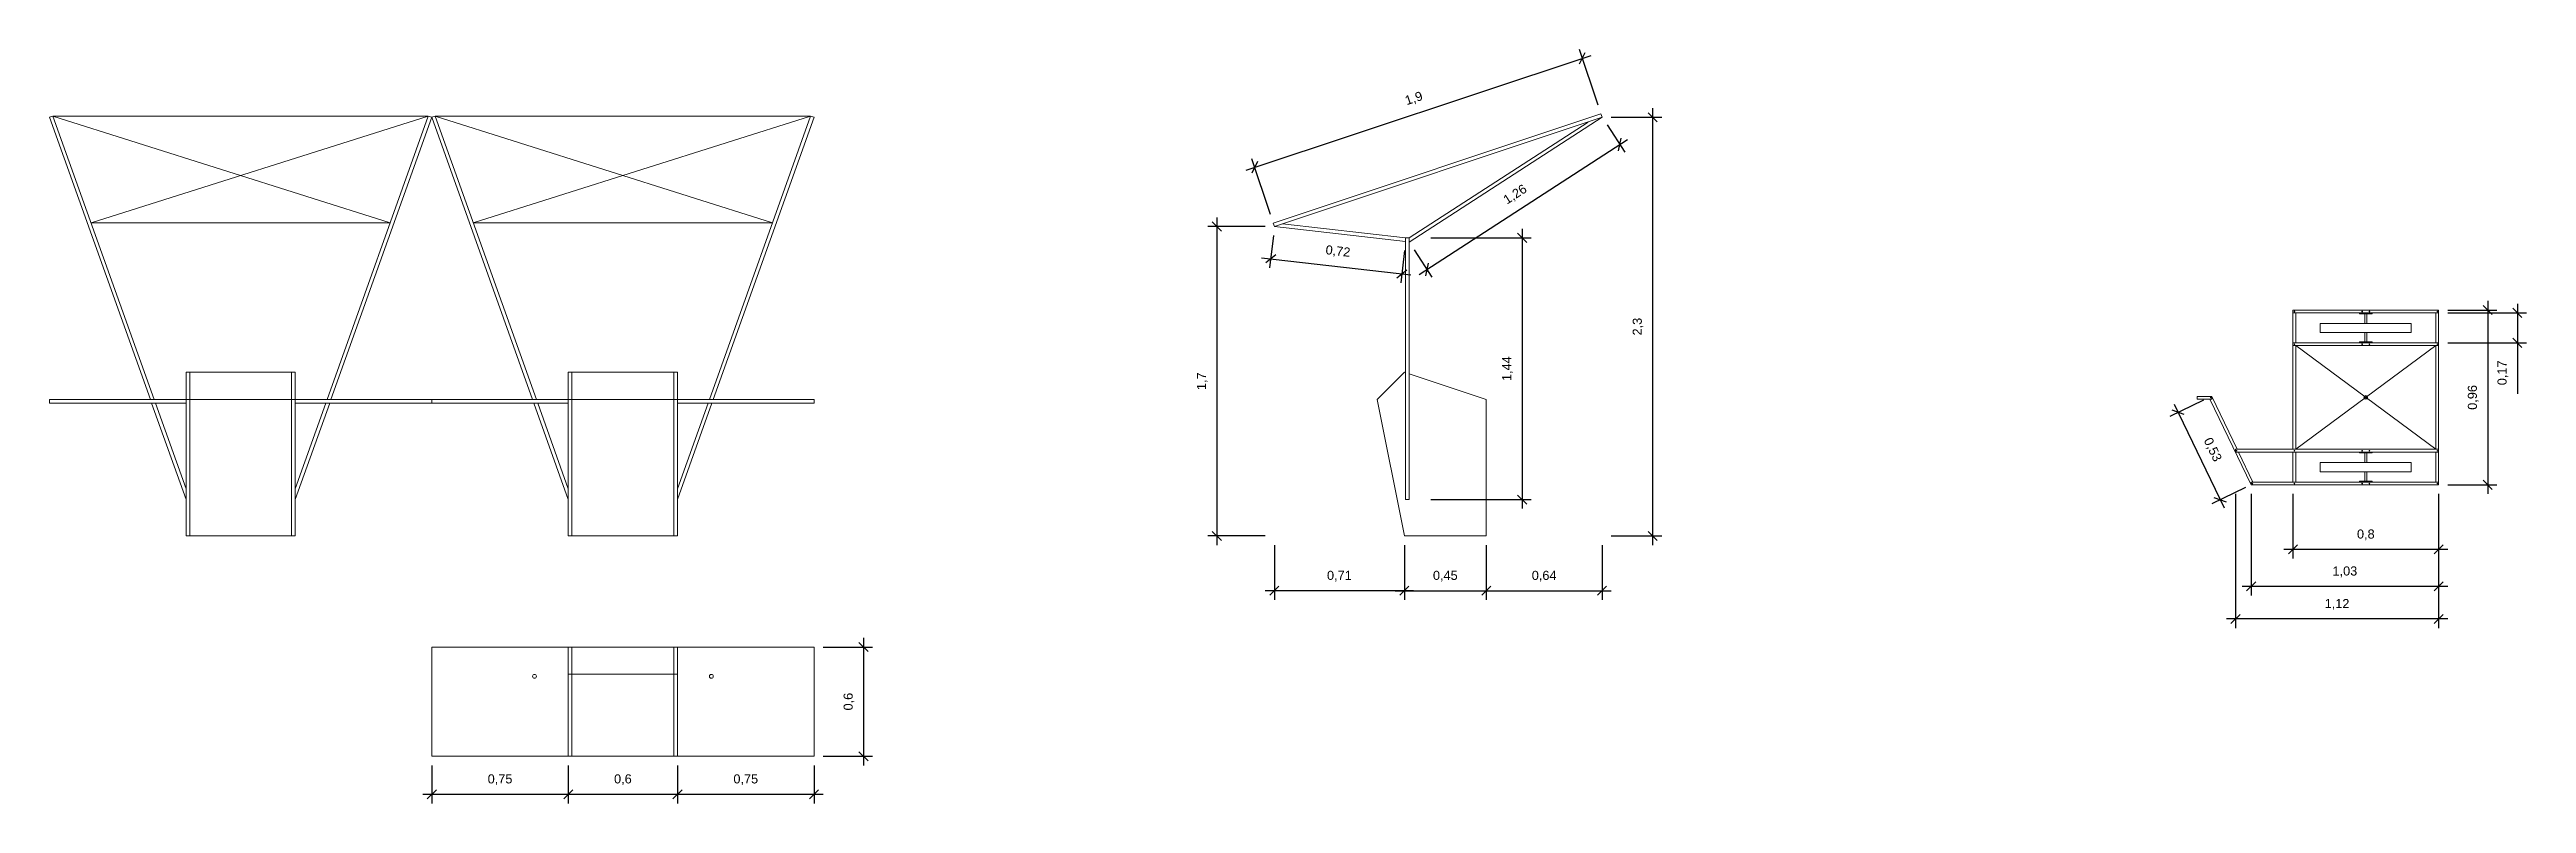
# Model space of a CAD drawing. Header units: metres. Extents: x 5476 to 5489.6, y 953.4 to 957.6.
import ezdxf

# ---------------------------------------------------------------- set-up
doc = ezdxf.new("R2010")
doc.units = ezdxf.units.M
doc.layers.add('Z_cotas', color=9, linetype='Continuous', lineweight=5, true_color=0x808080)
doc.layers.add('Z_proyeccion', color=7, linetype='Continuous', lineweight=5)
doc.styles.get("Standard").update_dxf_attribs({"font": 'arial.ttf'})
doc.dimstyles.new('Lucia', dxfattribs={"dimtxt": 0.05, "dimasz": 0.05, "dimexe": 0.05, "dimexo": 0.05, "dimgap": 0.05, "dimtad": 1, "dimtxsty": 'Standard', "dimblk": 'OBLIQUE', "dimcen": 0.05, "dimdle": 0.05, "dimadec": 0, "dimazin": 0, "dimtfac": 1, "dimtmove": 0, "dimatfit": 3, "dimldrblk": 'OBLIQUE', "dimfxl": 1, "dimarcsym": 0})

# ---------------------------------------------------------------- blocks, each defined once
blk = doc.blocks.new('_Oblique')
at = {"color": 0, "linetype": 'ByBlock', "lineweight": -2}
blk.add_line((-0.5, -0.5), (0.5, 0.5), dxfattribs=at)
blk = doc.blocks.new('*D2')
at = {"layer": 'Defpoints', "color": 0, "transparency": 16777216}
for p in [(5484.554, 957.179), (5484.554, 954.879), (5484.832, 954.879)]:
    blk.add_point(p, dxfattribs=at)
at = {"layer": 'Z_cotas', "color": 0, "lineweight": -2, "transparency": 16777216}
for p, q in [((5484.604, 957.179), (5484.882, 957.179)), ((5484.832, 957.229), (5484.832, 954.829)), ((5484.604, 954.879), (5484.882, 954.879))]:
    blk.add_line(p, q, dxfattribs=at)
at = {"layer": 'Z_cotas', "color": 0, "lineweight": -2, "transparency": 16777216, "xscale": 0.05, "yscale": 0.05, "zscale": 0.05}
for p, rotation in [((5484.832, 957.179), 90), ((5484.832, 954.879), 270)]:
    blk.add_blockref('_Oblique', p, dxfattribs=dict(at, rotation=rotation))
at = {"layer": 'Z_cotas', "color": 0, "transparency": 16777216, "insert": (5484.752, 956.029), "char_height": 0.05, "attachment_point": 5, "rotation": 90}
blk.add_mtext('2,3', dxfattribs=at)
blk = doc.blocks.new('*D3')
at = {"layer": 'Defpoints', "color": 0, "transparency": 16777216}
for p in [(5482.754, 956.579), (5482.438, 954.879), (5482.754, 954.879)]:
    blk.add_point(p, dxfattribs=at)
at = {"layer": 'Z_cotas', "color": 0, "lineweight": -2, "transparency": 16777216}
for p, q in [((5482.438, 956.629), (5482.438, 954.829)), ((5482.704, 956.579), (5482.388, 956.579)), ((5482.704, 954.879), (5482.388, 954.879))]:
    blk.add_line(p, q, dxfattribs=at)
at = {"layer": 'Z_cotas', "color": 0, "lineweight": -2, "transparency": 16777216, "xscale": 0.05, "yscale": 0.05, "zscale": 0.05}
for p, rotation in [((5482.438, 956.579), 90), ((5482.438, 954.879), 270)]:
    blk.add_blockref('_Oblique', p, dxfattribs=dict(at, rotation=rotation))
at = {"layer": 'Z_cotas', "color": 0, "transparency": 16777216, "insert": (5482.358, 955.729), "char_height": 0.05, "attachment_point": 5, "rotation": 90}
blk.add_mtext('1,7', dxfattribs=at)
blk = doc.blocks.new('*D4')
at = {"layer": 'Defpoints', "color": 0, "transparency": 16777216}
for p in [(5483.468, 954.879), (5483.918, 954.879), (5483.918, 954.578)]:
    blk.add_point(p, dxfattribs=at)
at = {"layer": 'Z_cotas', "color": 0, "lineweight": -2, "transparency": 16777216}
for p, q in [((5483.468, 954.829), (5483.468, 954.528)), ((5483.918, 954.829), (5483.918, 954.528)), ((5483.418, 954.578), (5483.968, 954.578))]:
    blk.add_line(p, q, dxfattribs=at)
at = {"layer": 'Z_cotas', "color": 0, "lineweight": -2, "transparency": 16777216, "xscale": 0.05, "yscale": 0.05, "zscale": 0.05, "rotation": 180}
blk.add_blockref('_Oblique', (5483.468, 954.578), dxfattribs=at)
at = {"layer": 'Z_cotas', "color": 0, "lineweight": -2, "transparency": 16777216, "xscale": 0.05, "yscale": 0.05, "zscale": 0.05}
blk.add_blockref('_Oblique', (5483.918, 954.578), dxfattribs=at)
at = {"layer": 'Z_cotas', "color": 0, "transparency": 16777216, "insert": (5483.693, 954.658), "char_height": 0.05, "attachment_point": 5}
blk.add_mtext('0,45', dxfattribs=at)
blk = doc.blocks.new('*D5')
at = {"layer": 'Defpoints', "color": 0, "transparency": 16777216}
for p in [(5488.12, 955.16), (5489.15, 955.16), (5488.12, 954.602)]:
    blk.add_point(p, dxfattribs=at)
at = {"layer": 'Z_cotas', "color": 0, "lineweight": -2, "transparency": 16777216}
for p, q in [((5488.12, 955.11), (5488.12, 954.552)), ((5489.15, 955.11), (5489.15, 954.552)), ((5489.2, 954.602), (5488.07, 954.602))]:
    blk.add_line(p, q, dxfattribs=at)
at = {"layer": 'Z_cotas', "color": 0, "lineweight": -2, "transparency": 16777216, "xscale": 0.05, "yscale": 0.05, "zscale": 0.05, "rotation": 180}
blk.add_blockref('_Oblique', (5488.12, 954.602), dxfattribs=at)
at = {"layer": 'Z_cotas', "color": 0, "lineweight": -2, "transparency": 16777216, "xscale": 0.05, "yscale": 0.05, "zscale": 0.05}
blk.add_blockref('_Oblique', (5489.15, 954.602), dxfattribs=at)
at = {"layer": 'Z_cotas', "color": 0, "transparency": 16777216, "insert": (5488.635, 954.682), "char_height": 0.05, "attachment_point": 5}
blk.add_mtext('1,03', dxfattribs=at)
blk = doc.blocks.new('*D6')
at = {"layer": 'Defpoints', "color": 0, "transparency": 16777216}
for p in [(5488.034, 955.16), (5489.15, 955.16), (5488.034, 954.423)]:
    blk.add_point(p, dxfattribs=at)
at = {"layer": 'Z_cotas', "color": 0, "lineweight": -2, "transparency": 16777216}
for p, q in [((5488.034, 955.11), (5488.034, 954.373)), ((5489.15, 955.11), (5489.15, 954.373)), ((5489.2, 954.423), (5487.984, 954.423))]:
    blk.add_line(p, q, dxfattribs=at)
at = {"layer": 'Z_cotas', "color": 0, "lineweight": -2, "transparency": 16777216, "xscale": 0.05, "yscale": 0.05, "zscale": 0.05, "rotation": 180}
blk.add_blockref('_Oblique', (5488.034, 954.423), dxfattribs=at)
at = {"layer": 'Z_cotas', "color": 0, "lineweight": -2, "transparency": 16777216, "xscale": 0.05, "yscale": 0.05, "zscale": 0.05}
blk.add_blockref('_Oblique', (5489.15, 954.423), dxfattribs=at)
at = {"layer": 'Z_cotas', "color": 0, "transparency": 16777216, "insert": (5488.592, 954.503), "char_height": 0.05, "attachment_point": 5}
blk.add_mtext('1,12', dxfattribs=at)
blk = doc.blocks.new('*D7')
at = {"layer": 'Defpoints', "color": 0, "transparency": 16777216}
for p in [(5489.15, 956.12), (5489.15, 955.16), (5489.42, 955.16)]:
    blk.add_point(p, dxfattribs=at)
at = {"layer": 'Z_cotas', "color": 0, "lineweight": -2, "transparency": 16777216}
for p, q in [((5489.2, 956.12), (5489.47, 956.12)), ((5489.42, 956.17), (5489.42, 955.11)), ((5489.2, 955.16), (5489.47, 955.16))]:
    blk.add_line(p, q, dxfattribs=at)
at = {"layer": 'Z_cotas', "color": 0, "lineweight": -2, "transparency": 16777216, "xscale": 0.05, "yscale": 0.05, "zscale": 0.05}
for p, rotation in [((5489.42, 956.12), 90), ((5489.42, 955.16), 270)]:
    blk.add_blockref('_Oblique', p, dxfattribs=dict(at, rotation=rotation))
at = {"layer": 'Z_cotas', "color": 0, "transparency": 16777216, "insert": (5489.34, 955.64), "char_height": 0.05, "attachment_point": 5, "rotation": 90}
blk.add_mtext('0,96', dxfattribs=at)
blk = doc.blocks.new('*D8')
at = {"layer": 'Defpoints', "color": 0, "transparency": 16777216}
for p in [(5489.15, 956.105), (5489.15, 955.94), (5489.583, 955.94)]:
    blk.add_point(p, dxfattribs=at)
at = {"layer": 'Z_cotas', "color": 0, "lineweight": -2, "transparency": 16777216}
for p, q in [((5489.2, 956.105), (5489.633, 956.105)), ((5489.583, 956.155), (5489.583, 955.94)), ((5489.2, 955.94), (5489.633, 955.94)), ((5489.583, 955.94), (5489.583, 955.66))]:
    blk.add_line(p, q, dxfattribs=at)
at = {"layer": 'Z_cotas', "color": 0, "lineweight": -2, "transparency": 16777216, "xscale": 0.05, "yscale": 0.05, "zscale": 0.05}
for p, rotation in [((5489.583, 956.105), 90), ((5489.583, 955.94), 270)]:
    blk.add_blockref('_Oblique', p, dxfattribs=dict(at, rotation=rotation))
at = {"layer": 'Z_cotas', "color": 0, "transparency": 16777216, "insert": (5489.503, 955.775), "char_height": 0.05, "attachment_point": 5, "rotation": 90}
blk.add_mtext('0,17', dxfattribs=at)
blk = doc.blocks.new('*D9')
at = {"layer": 'Defpoints', "color": 0, "transparency": 16777216}
for p in [(5487.904, 955.646), (5488.134, 955.166), (5487.949, 955.078)]:
    blk.add_point(p, dxfattribs=at)
at = {"layer": 'Z_cotas', "color": 0, "lineweight": -2, "transparency": 16777216}
for p, q in [((5487.859, 955.625), (5487.674, 955.536)), ((5487.698, 955.603), (5487.971, 955.033)), ((5488.089, 955.145), (5487.904, 955.056))]:
    blk.add_line(p, q, dxfattribs=at)
at = {"layer": 'Z_cotas', "color": 0, "lineweight": -2, "transparency": 16777216, "xscale": 0.05, "yscale": 0.05, "zscale": 0.05}
for p, rotation in [((5487.719, 955.558), 115.6021875515645), ((5487.949, 955.078), 295.6021875515645)]:
    blk.add_blockref('_Oblique', p, dxfattribs=dict(at, rotation=rotation))
at = {"layer": 'Z_cotas', "color": 0, "transparency": 16777216, "insert": (5487.906, 955.352), "char_height": 0.05, "attachment_point": 5, "rotation": 295.6022}
blk.add_mtext('0,53', dxfattribs=at)
blk = doc.blocks.new('*D10')
at = {"layer": 'Defpoints', "color": 0, "transparency": 16777216}
for p in [(5488.35, 955.16), (5489.15, 955.16), (5488.35, 954.805)]:
    blk.add_point(p, dxfattribs=at)
at = {"layer": 'Z_cotas', "color": 0, "lineweight": -2, "transparency": 16777216}
for p, q in [((5488.35, 955.11), (5488.35, 954.755)), ((5489.15, 955.11), (5489.15, 954.755)), ((5489.2, 954.805), (5488.3, 954.805))]:
    blk.add_line(p, q, dxfattribs=at)
at = {"layer": 'Z_cotas', "color": 0, "lineweight": -2, "transparency": 16777216, "xscale": 0.05, "yscale": 0.05, "zscale": 0.05}
for p, rotation in [((5488.35, 954.805), 180.0000000000082), ((5489.15, 954.805), 8.15347789284715e-12)]:
    blk.add_blockref('_Oblique', p, dxfattribs=dict(at, rotation=rotation))
at = {"layer": 'Z_cotas', "color": 0, "transparency": 16777216, "insert": (5488.75, 954.885), "char_height": 0.05, "attachment_point": 5}
blk.add_mtext('0,8', dxfattribs=at)
blk = doc.blocks.new('*D12')
at = {"layer": 'Defpoints', "color": 0, "transparency": 16777216}
for p in [(5478.125, 953.669), (5478.875, 953.669), (5478.875, 953.46)]:
    blk.add_point(p, dxfattribs=at)
at = {"layer": 'Z_cotas', "color": 0, "lineweight": -2, "transparency": 16777216}
for p, q in [((5478.125, 953.619), (5478.125, 953.41)), ((5478.875, 953.619), (5478.875, 953.41)), ((5478.075, 953.46), (5478.925, 953.46))]:
    blk.add_line(p, q, dxfattribs=at)
at = {"layer": 'Z_cotas', "color": 0, "lineweight": -2, "transparency": 16777216, "xscale": 0.05, "yscale": 0.05, "zscale": 0.05, "rotation": 180}
blk.add_blockref('_Oblique', (5478.125, 953.46), dxfattribs=at)
at = {"layer": 'Z_cotas', "color": 0, "lineweight": -2, "transparency": 16777216, "xscale": 0.05, "yscale": 0.05, "zscale": 0.05}
blk.add_blockref('_Oblique', (5478.875, 953.46), dxfattribs=at)
at = {"layer": 'Z_cotas', "color": 0, "transparency": 16777216, "insert": (5478.5, 953.54), "char_height": 0.05, "attachment_point": 5}
blk.add_mtext('0,75', dxfattribs=at)
blk = doc.blocks.new('*D13')
at = {"layer": 'Defpoints', "color": 0, "transparency": 16777216}
for p in [(5478.875, 953.669), (5479.475, 953.669), (5479.475, 953.46)]:
    blk.add_point(p, dxfattribs=at)
at = {"layer": 'Z_cotas', "color": 0, "lineweight": -2, "transparency": 16777216}
for p, q in [((5478.875, 953.619), (5478.875, 953.41)), ((5479.475, 953.619), (5479.475, 953.41)), ((5478.825, 953.46), (5479.525, 953.46))]:
    blk.add_line(p, q, dxfattribs=at)
at = {"layer": 'Z_cotas', "color": 0, "lineweight": -2, "transparency": 16777216, "xscale": 0.05, "yscale": 0.05, "zscale": 0.05, "rotation": 180}
blk.add_blockref('_Oblique', (5478.875, 953.46), dxfattribs=at)
at = {"layer": 'Z_cotas', "color": 0, "lineweight": -2, "transparency": 16777216, "xscale": 0.05, "yscale": 0.05, "zscale": 0.05}
blk.add_blockref('_Oblique', (5479.475, 953.46), dxfattribs=at)
at = {"layer": 'Z_cotas', "color": 0, "transparency": 16777216, "insert": (5479.175, 953.54), "char_height": 0.05, "attachment_point": 5}
blk.add_mtext('0,6', dxfattribs=at)
blk = doc.blocks.new('*D14')
at = {"layer": 'Defpoints', "color": 0, "transparency": 16777216}
for p in [(5479.475, 953.669), (5480.225, 953.669), (5480.225, 953.46)]:
    blk.add_point(p, dxfattribs=at)
at = {"layer": 'Z_cotas', "color": 0, "lineweight": -2, "transparency": 16777216}
for p, q in [((5479.475, 953.619), (5479.475, 953.41)), ((5480.225, 953.619), (5480.225, 953.41)), ((5479.425, 953.46), (5480.275, 953.46))]:
    blk.add_line(p, q, dxfattribs=at)
at = {"layer": 'Z_cotas', "color": 0, "lineweight": -2, "transparency": 16777216, "xscale": 0.05, "yscale": 0.05, "zscale": 0.05, "rotation": 180}
blk.add_blockref('_Oblique', (5479.475, 953.46), dxfattribs=at)
at = {"layer": 'Z_cotas', "color": 0, "lineweight": -2, "transparency": 16777216, "xscale": 0.05, "yscale": 0.05, "zscale": 0.05}
blk.add_blockref('_Oblique', (5480.225, 953.46), dxfattribs=at)
at = {"layer": 'Z_cotas', "color": 0, "transparency": 16777216, "insert": (5479.85, 953.54), "char_height": 0.05, "attachment_point": 5}
blk.add_mtext('0,75', dxfattribs=at)
blk = doc.blocks.new('*D15')
at = {"layer": 'Defpoints', "color": 0, "transparency": 16777216}
for p in [(5480.225, 954.269), (5480.225, 953.669), (5480.497, 953.669)]:
    blk.add_point(p, dxfattribs=at)
at = {"layer": 'Z_cotas', "color": 0, "lineweight": -2, "transparency": 16777216}
for p, q in [((5480.497, 954.319), (5480.497, 953.619)), ((5480.275, 954.269), (5480.547, 954.269)), ((5480.275, 953.669), (5480.547, 953.669))]:
    blk.add_line(p, q, dxfattribs=at)
at = {"layer": 'Z_cotas', "color": 0, "lineweight": -2, "transparency": 16777216, "xscale": 0.05, "yscale": 0.05, "zscale": 0.05}
for p, rotation in [((5480.497, 954.269), 90), ((5480.497, 953.669), 270)]:
    blk.add_blockref('_Oblique', p, dxfattribs=dict(at, rotation=rotation))
at = {"layer": 'Z_cotas', "color": 0, "transparency": 16777216, "insert": (5480.417, 953.969), "char_height": 0.05, "attachment_point": 5, "rotation": 90}
blk.add_mtext('0,6', dxfattribs=at)
blk = doc.blocks.new('*D16')
at = {"layer": 'Defpoints', "color": 0, "transparency": 16777216}
for p in [(5483.918, 954.879), (5484.554, 954.879), (5484.554, 954.578)]:
    blk.add_point(p, dxfattribs=at)
at = {"layer": 'Z_cotas', "color": 0, "lineweight": -2, "transparency": 16777216}
for p, q in [((5483.918, 954.829), (5483.918, 954.528)), ((5484.554, 954.829), (5484.554, 954.528)), ((5483.868, 954.578), (5484.604, 954.578))]:
    blk.add_line(p, q, dxfattribs=at)
at = {"layer": 'Z_cotas', "color": 0, "lineweight": -2, "transparency": 16777216, "xscale": 0.05, "yscale": 0.05, "zscale": 0.05, "rotation": 180}
blk.add_blockref('_Oblique', (5483.918, 954.578), dxfattribs=at)
at = {"layer": 'Z_cotas', "color": 0, "lineweight": -2, "transparency": 16777216, "xscale": 0.05, "yscale": 0.05, "zscale": 0.05}
blk.add_blockref('_Oblique', (5484.554, 954.578), dxfattribs=at)
at = {"layer": 'Z_cotas', "color": 0, "transparency": 16777216, "insert": (5484.236, 954.658), "char_height": 0.05, "attachment_point": 5}
blk.add_mtext('0,64', dxfattribs=at)
blk = doc.blocks.new('*D17')
at = {"layer": 'Defpoints', "color": 0, "transparency": 16777216}
for p in [(5482.754, 954.879), (5483.468, 954.879), (5482.754, 954.578)]:
    blk.add_point(p, dxfattribs=at)
at = {"layer": 'Z_cotas', "color": 0, "lineweight": -2, "transparency": 16777216}
for p, q in [((5482.754, 954.829), (5482.754, 954.528)), ((5483.468, 954.829), (5483.468, 954.528)), ((5483.518, 954.578), (5482.704, 954.578))]:
    blk.add_line(p, q, dxfattribs=at)
at = {"layer": 'Z_cotas', "color": 0, "lineweight": -2, "transparency": 16777216, "xscale": 0.05, "yscale": 0.05, "zscale": 0.05, "rotation": 180}
blk.add_blockref('_Oblique', (5482.754, 954.578), dxfattribs=at)
at = {"layer": 'Z_cotas', "color": 0, "lineweight": -2, "transparency": 16777216, "xscale": 0.05, "yscale": 0.05, "zscale": 0.05}
blk.add_blockref('_Oblique', (5483.468, 954.578), dxfattribs=at)
at = {"layer": 'Z_cotas', "color": 0, "transparency": 16777216, "insert": (5483.111, 954.658), "char_height": 0.05, "attachment_point": 5}
blk.add_mtext('0,71', dxfattribs=at)
blk = doc.blocks.new('*D18')
at = {"layer": 'Defpoints', "color": 0, "transparency": 16777216}
for p in [(5484.446, 957.504), (5484.548, 957.198), (5482.748, 956.598)]:
    blk.add_point(p, dxfattribs=at)
at = {"layer": 'Z_cotas', "color": 0, "lineweight": -2, "transparency": 16777216}
for p, q in [((5482.599, 956.888), (5484.494, 957.519)), ((5484.532, 957.245), (5484.43, 957.551)), ((5482.732, 956.645), (5482.63, 956.951))]:
    blk.add_line(p, q, dxfattribs=at)
at = {"layer": 'Z_cotas', "color": 0, "lineweight": -2, "transparency": 16777216, "xscale": 0.05, "yscale": 0.05, "zscale": 0.05}
for p, rotation in [((5484.446, 957.504), 18.43494882291224), ((5482.646, 956.904), 198.4349488229122)]:
    blk.add_blockref('_Oblique', p, dxfattribs=dict(at, rotation=rotation))
at = {"layer": 'Z_cotas', "color": 0, "transparency": 16777216, "insert": (5483.521, 957.28), "char_height": 0.05, "attachment_point": 5, "rotation": 18.4349}
blk.add_mtext('1,9', dxfattribs=at)
blk = doc.blocks.new('*D19')
at = {"layer": 'Defpoints', "color": 0, "transparency": 16777216}
for p in [(5484.554, 957.179), (5484.652, 957.029), (5483.495, 956.493)]:
    blk.add_point(p, dxfattribs=at)
at = {"layer": 'Z_cotas', "color": 0, "lineweight": -2, "transparency": 16777216}
for p, q in [((5483.55, 956.316), (5484.694, 957.056)), ((5484.582, 957.137), (5484.679, 956.987)), ((5483.522, 956.451), (5483.619, 956.301))]:
    blk.add_line(p, q, dxfattribs=at)
at = {"layer": 'Z_cotas', "color": 0, "lineweight": -2, "transparency": 16777216, "xscale": 0.05, "yscale": 0.05, "zscale": 0.05}
for p, rotation in [((5484.652, 957.029), 32.90297966541236), ((5483.592, 956.343), 212.9029796654124)]:
    blk.add_blockref('_Oblique', p, dxfattribs=dict(at, rotation=rotation))
at = {"layer": 'Z_cotas', "color": 0, "transparency": 16777216, "insert": (5484.078, 956.753), "char_height": 0.05, "attachment_point": 5, "rotation": 32.903}
blk.add_mtext('1,26', dxfattribs=at)
blk = doc.blocks.new('*D20')
at = {"layer": 'Defpoints', "color": 0, "transparency": 16777216}
for p in [(5482.754, 956.579), (5483.475, 956.497), (5483.454, 956.319)]:
    blk.add_point(p, dxfattribs=at)
at = {"layer": 'Z_cotas', "color": 0, "lineweight": -2, "transparency": 16777216}
for p, q in [((5482.749, 956.529), (5482.728, 956.352)), ((5482.684, 956.407), (5483.504, 956.314)), ((5483.469, 956.447), (5483.449, 956.27))]:
    blk.add_line(p, q, dxfattribs=at)
at = {"layer": 'Z_cotas', "color": 0, "lineweight": -2, "transparency": 16777216, "xscale": 0.05, "yscale": 0.05, "zscale": 0.05}
for p, rotation in [((5482.734, 956.402), 173.4849584487413), ((5483.454, 956.319), 353.4849584487413)]:
    blk.add_blockref('_Oblique', p, dxfattribs=dict(at, rotation=rotation))
at = {"layer": 'Z_cotas', "color": 0, "transparency": 16777216, "insert": (5483.103, 956.44), "char_height": 0.05, "attachment_point": 5, "rotation": 353.485}
blk.add_mtext('0,72', dxfattribs=at)
blk = doc.blocks.new('*D21')
at = {"layer": 'Defpoints', "color": 0, "transparency": 16777216}
for p in [(5483.563, 956.517), (5483.563, 955.079), (5484.115, 955.079)]:
    blk.add_point(p, dxfattribs=at)
at = {"layer": 'Z_cotas', "color": 0, "lineweight": -2, "transparency": 16777216}
for p, q in [((5483.613, 956.517), (5484.165, 956.517)), ((5484.115, 956.567), (5484.115, 955.029)), ((5483.613, 955.079), (5484.165, 955.079))]:
    blk.add_line(p, q, dxfattribs=at)
at = {"layer": 'Z_cotas', "color": 0, "lineweight": -2, "transparency": 16777216, "xscale": 0.05, "yscale": 0.05, "zscale": 0.05}
for p, rotation in [((5484.115, 956.517), 90), ((5484.115, 955.079), 270)]:
    blk.add_blockref('_Oblique', p, dxfattribs=dict(at, rotation=rotation))
at = {"layer": 'Z_cotas', "color": 0, "transparency": 16777216, "insert": (5484.035, 955.798), "char_height": 0.05, "attachment_point": 5, "rotation": 90}
blk.add_mtext('1,44', dxfattribs=at)

msp = doc.modelspace()

# ---------------------------------------------------------------- linework, layer by layer
at = {"layer": 'Z_proyeccion'}
for p, q in [((5476.025, 957.179), (5476.044, 957.186)), ((5476.025, 957.179), (5476.579, 955.629)), ((5476.044, 957.186), (5476.6, 955.629)), ((5477.897, 956.599), (5476.044, 957.186)), ((5476.044, 957.186), (5478.106, 957.186)), ((5478.106, 957.186), (5476.253, 956.599)), ((5477.55, 955.629), (5478.106, 957.186)), ((5477.571, 955.629), (5478.125, 957.179)), ((5478.125, 957.179), (5478.106, 957.186)), ((5478.125, 957.179), (5478.144, 957.186)), ((5478.679, 955.629), (5478.125, 957.179)), ((5478.7, 955.629), (5478.144, 957.186)), ((5478.144, 957.186), (5479.997, 956.599)), ((5478.144, 957.186), (5480.206, 957.186)), ((5478.353, 956.599), (5480.206, 957.186)), ((5480.206, 957.186), (5479.65, 955.629)), ((5480.225, 957.179), (5479.671, 955.629)), ((5480.225, 957.179), (5480.206, 957.186)), ((5482.748, 956.598), (5484.548, 957.198)), ((5482.754, 956.579), (5484.554, 957.179)), ((5483.495, 956.493), (5484.554, 957.179)), ((5484.548, 957.198), (5484.554, 957.179)), ((5483.495, 956.517), (5484.478, 957.153)), ((5477.897, 956.599), (5476.253, 956.599)), ((5478.353, 956.599), (5479.997, 956.599)), ((5482.748, 956.598), (5482.754, 956.579)), ((5482.754, 956.579), (5483.475, 956.497)), ((5482.799, 956.594), (5483.475, 956.517)), ((5483.475, 956.517), (5483.495, 956.517)), ((5483.475, 956.517), (5483.475, 955.079)), ((5483.495, 956.517), (5483.495, 955.079)), ((5488.35, 956.12), (5488.35, 955.355)), ((5489.15, 956.12), (5488.35, 956.12)), ((5489.15, 956.105), (5488.35, 956.105)), ((5488.365, 956.105), (5488.365, 955.94)), ((5488.715, 956.1), (5488.715, 956.105)), ((5488.715, 956.1), (5488.785, 956.1)), ((5488.745, 956.047), (5488.745, 956.1)), ((5488.755, 956.047), (5488.755, 956.1)), ((5488.755, 956.1), (5488.785, 956.1)), ((5488.785, 956.1), (5488.785, 956.105)), ((5489.135, 955.94), (5489.135, 956.105)), ((5489.15, 955.16), (5489.15, 956.12)), ((5489.15, 955.94), (5488.35, 955.94)), ((5489, 956.047), (5488.5, 956.047)), ((5488.5, 955.997), (5488.5, 956.047)), ((5489, 955.997), (5488.5, 955.997)), ((5488.715, 955.945), (5488.785, 955.945)), ((5488.715, 955.945), (5488.715, 955.94)), ((5488.745, 955.945), (5488.745, 955.997)), ((5488.755, 955.945), (5488.755, 955.997)), ((5488.785, 955.945), (5488.785, 955.94)), ((5489, 956.047), (5489, 955.997)), ((5489.15, 955.925), (5488.35, 955.925)), ((5488.365, 955.925), (5488.365, 955.355)), ((5488.365, 955.355), (5489.135, 955.925)), ((5488.365, 955.925), (5489.135, 955.355)), ((5489.135, 955.355), (5489.135, 955.925)), ((5476.775, 955.779), (5476.775, 954.879)), ((5476.795, 955.779), (5476.775, 955.779)), ((5476.795, 955.779), (5476.795, 954.879)), ((5477.355, 955.779), (5476.795, 955.779)), ((5477.355, 955.779), (5477.355, 954.879)), ((5477.375, 955.779), (5477.355, 955.779)), ((5477.375, 955.779), (5477.375, 954.879)), ((5478.875, 955.779), (5478.875, 954.879)), ((5478.875, 955.779), (5478.895, 955.779)), ((5478.895, 955.779), (5478.895, 954.879)), ((5478.895, 955.779), (5479.455, 955.779)), ((5479.455, 955.779), (5479.455, 954.879)), ((5479.455, 955.779), (5479.475, 955.779)), ((5479.475, 955.779), (5479.475, 954.879)), ((5476.775, 955.629), (5476.025, 955.629)), ((5476.025, 955.629), (5476.025, 955.609)), ((5476.025, 955.609), (5476.775, 955.609)), ((5476.586, 955.609), (5476.775, 955.079)), ((5476.607, 955.609), (5476.775, 955.138)), ((5477.375, 955.629), (5476.775, 955.629)), ((5477.375, 955.629), (5478.125, 955.629)), ((5478.125, 955.609), (5477.375, 955.609)), ((5477.375, 955.079), (5477.564, 955.609)), ((5477.375, 955.138), (5477.543, 955.609)), ((5478.875, 955.629), (5478.125, 955.629)), ((5478.125, 955.629), (5478.125, 955.609)), ((5478.125, 955.629), (5478.125, 955.609)), ((5478.125, 955.609), (5478.875, 955.609)), ((5478.875, 955.079), (5478.686, 955.609)), ((5478.875, 955.138), (5478.707, 955.609)), ((5478.875, 955.629), (5479.475, 955.629)), ((5479.475, 955.629), (5480.225, 955.629)), ((5480.225, 955.609), (5479.475, 955.609)), ((5479.664, 955.609), (5479.475, 955.079)), ((5479.643, 955.609), (5479.475, 955.138)), ((5480.225, 955.629), (5480.225, 955.609)), ((5487.904, 955.646), (5487.823, 955.646)), ((5487.823, 955.646), (5487.823, 955.631)), ((5487.904, 955.631), (5487.823, 955.631)), ((5488.12, 955.16), (5487.894, 955.631)), ((5488.044, 955.355), (5487.904, 955.646)), ((5487.904, 955.646), (5487.904, 955.631)), ((5488.034, 955.355), (5489.15, 955.355)), ((5488.034, 955.34), (5488.034, 955.355)), ((5488.034, 955.34), (5489.15, 955.34)), ((5488.13, 955.175), (5488.051, 955.34)), ((5488.35, 955.34), (5488.35, 955.175)), ((5488.365, 955.34), (5488.365, 955.175)), ((5489, 955.282), (5488.5, 955.282)), ((5488.5, 955.232), (5488.5, 955.282)), ((5488.715, 955.335), (5488.715, 955.34)), ((5488.715, 955.335), (5488.785, 955.335)), ((5488.745, 955.335), (5488.745, 955.282)), ((5488.755, 955.335), (5488.755, 955.282)), ((5488.755, 955.335), (5488.785, 955.335)), ((5488.785, 955.335), (5488.785, 955.34)), ((5489, 955.282), (5489, 955.232)), ((5489.135, 955.175), (5489.135, 955.34)), ((5488.12, 955.175), (5489.15, 955.175)), ((5488.12, 955.16), (5488.12, 955.175)), ((5488.12, 955.16), (5489.15, 955.16)), ((5489, 955.232), (5488.5, 955.232)), ((5488.715, 955.18), (5488.785, 955.18)), ((5488.715, 955.18), (5488.715, 955.175)), ((5488.745, 955.232), (5488.745, 955.18)), ((5488.755, 955.232), (5488.755, 955.18)), ((5488.785, 955.18), (5488.785, 955.175)), ((5483.475, 955.079), (5483.495, 955.079)), ((5477.375, 954.879), (5476.775, 954.879)), ((5478.875, 954.879), (5479.475, 954.879)), ((5478.125, 954.269), (5478.125, 953.669)), ((5478.875, 954.269), (5478.125, 954.269)), ((5479.475, 954.269), (5478.875, 954.269)), ((5478.875, 954.269), (5478.875, 953.669)), ((5478.895, 954.269), (5478.895, 953.669)), ((5479.455, 954.269), (5479.455, 953.669)), ((5479.475, 954.269), (5479.475, 953.669)), ((5479.475, 954.269), (5480.225, 954.269)), ((5480.225, 954.269), (5480.225, 953.669)), ((5479.475, 954.119), (5478.875, 954.119)), ((5478.875, 953.669), (5478.125, 953.669)), ((5479.475, 953.669), (5478.875, 953.669)), ((5479.475, 953.669), (5480.225, 953.669))]:
    msp.add_line(p, q, dxfattribs=at)
for points in [[(5483.468, 955.779), (5483.318, 955.629), (5483.468, 954.879), (5483.918, 954.879), (5483.918, 955.629)], [(5483.475, 955.777), (5483.468, 955.779)], [(5483.918, 955.629), (5483.495, 955.77)]]:
    msp.add_lwpolyline(points, dxfattribs=at)
for centre, radius in [((5488.358, 956.112), 0.00158), ((5488.73, 956.112), 0.00158), ((5488.77, 956.112), 0.00158), ((5489.143, 956.112), 0.00158), ((5488.358, 955.932), 0.00158), ((5488.73, 955.932), 0.00158), ((5488.77, 955.932), 0.00158), ((5489.143, 955.932), 0.00158), ((5487.898, 955.639), 0.00158), ((5488.75, 955.64), 0.01), ((5488.75, 955.64), 0.00802), ((5488.04, 955.347), 0.00158), ((5488.358, 955.347), 0.00158), ((5488.73, 955.347), 0.00158), ((5488.77, 955.347), 0.00158), ((5489.143, 955.347), 0.00158), ((5488.127, 955.167), 0.00158), ((5488.358, 955.167), 0.00158), ((5488.73, 955.167), 0.00158), ((5488.77, 955.167), 0.00158), ((5489.143, 955.167), 0.00158), ((5478.689, 954.108), 0.0106), ((5479.661, 954.108), 0.0106)]:
    msp.add_circle(centre, radius, dxfattribs=at)

# ---------------------------------------------------------------- dimensions: what is measured, and where the dimension line sits
at = {"layer": 'Z_cotas'}
for p1, p2, distance, picture, middle in [((5482.748, 956.598), (5484.548, 957.198), 0.322, '*D18', (5483.521, 957.28)), ((5483.495, 956.493), (5484.554, 957.179), -0.179, '*D19', (5484.078, 956.753)), ((5482.7544, 956.5788), (5483.4746, 956.4966), -0.1783, '*D20', (5483.1033, 956.4401)), ((5483.563, 956.517), (5483.563, 955.079), 0.552, '*D21', (5484.035, 955.798)), ((5487.904, 955.646), (5488.134, 955.166), -0.205, '*D9', (5487.906, 955.352)), ((5489.15, 955.16), (5488.35, 955.16), 0.354, '*D10', (5488.75, 954.885))]:
    dim = msp.add_aligned_dim(p1=p1, p2=p2, distance=distance, dimstyle='Lucia', dxfattribs=at)
    dim.commit()
    dim.dimension.update_dxf_attribs({"geometry": picture, "text_midpoint": middle})
for base, p1, p2, picture, middle in [((5484.832, 954.879), (5484.554, 957.179), (5484.554, 954.879), '*D2', (5484.752, 956.029)), ((5482.438, 954.879), (5482.754, 956.579), (5482.754, 954.879), '*D3', (5482.358, 955.729)), ((5489.42, 955.16), (5489.15, 956.12), (5489.15, 955.16), '*D7', (5489.34, 955.64)), ((5489.582596325, 955.93986307), (5489.150356762, 956.10486307), (5489.150356762, 955.93986307), '*D8', (5489.502548576, 955.774924461)), ((5480.497, 953.669), (5480.225, 954.269), (5480.225, 953.669), '*D15', (5480.417, 953.969))]:
    dim = msp.add_linear_dim(base=base, p1=p1, p2=p2, angle=90, dimstyle='Lucia', dxfattribs=at)
    dim.commit()
    dim.dimension.update_dxf_attribs({"geometry": picture, "text_midpoint": middle})
for base, p1, p2, picture, middle in [((5488.034, 954.423), (5489.15, 955.16), (5488.034, 955.16), '*D6', (5488.592, 954.503)), ((5488.12, 954.602), (5489.15, 955.16), (5488.12, 955.16), '*D5', (5488.635, 954.682)), ((5482.754, 954.578), (5483.468, 954.879), (5482.754, 954.879), '*D17', (5483.111, 954.658)), ((5483.918, 954.578), (5483.468, 954.879), (5483.918, 954.879), '*D4', (5483.693, 954.658)), ((5484.554, 954.578), (5483.918, 954.879), (5484.554, 954.879), '*D16', (5484.236, 954.658)), ((5478.875, 953.46), (5478.125, 953.669), (5478.875, 953.669), '*D12', (5478.5, 953.54)), ((5479.475, 953.46), (5478.875, 953.669), (5479.475, 953.669), '*D13', (5479.175, 953.54)), ((5480.225, 953.46), (5479.475, 953.669), (5480.225, 953.669), '*D14', (5479.85, 953.54))]:
    dim = msp.add_linear_dim(base=base, p1=p1, p2=p2, dimstyle='Lucia', dxfattribs=at)
    dim.commit()
    dim.dimension.update_dxf_attribs({"geometry": picture, "text_midpoint": middle})

doc.saveas('drawing.dxf')
